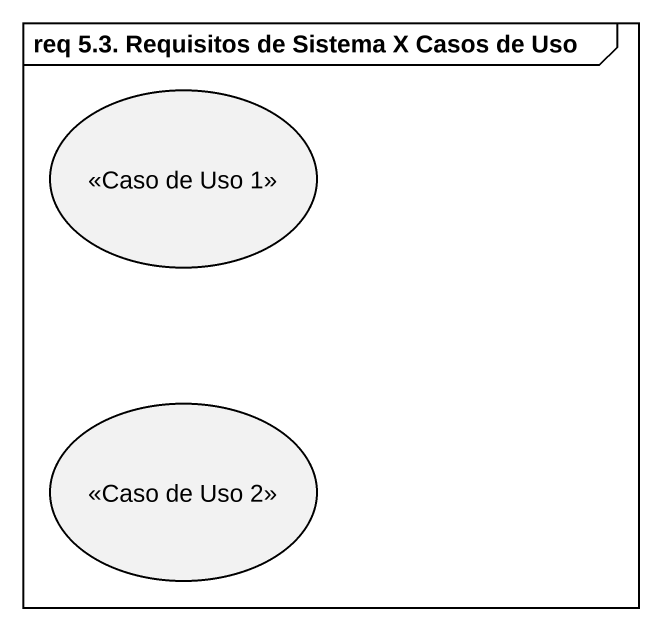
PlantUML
@startuml
mainframe req 5.3. Requisitos de Sistema X Casos de Uso
usecase "<<Caso de Uso 1>>" as Caso_de_Uso_1
usecase "<<Caso de Uso 2>>" as Caso_de_Uso_2
@enduml
